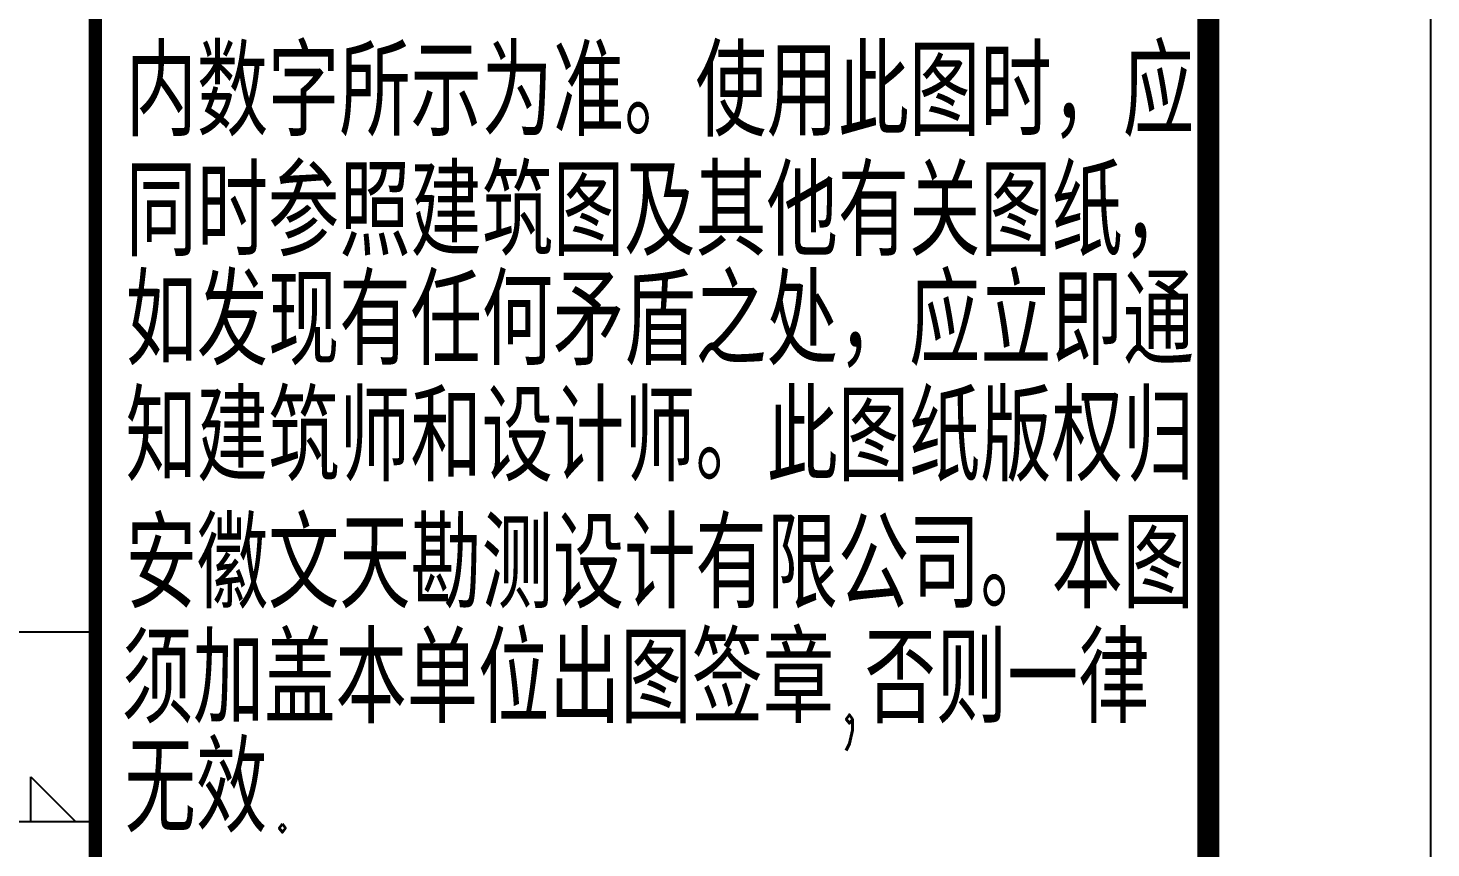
# Model space of a CAD drawing. Extents: x 14207793 to 14719554, y -1675802 to -1228715.
# Drawn here: x 14604953 to 14611255, y -1345399 to -1341716 of the extents above; entities that cross this region are included whole.
import ezdxf

# ---------------------------------------------------------------- set-up
doc = ezdxf.new("R2010")
doc.units = 0
doc.header["$LTSCALE"] = 500
doc.header["$MEASUREMENT"] = 0
doc.linetypes.add('DOTE', pattern=[2.42, 2, -0.2, 0.02, -0.2])
doc.layers.get('0').update_dxf_attribs({"linetype": 'CONTINUOUS'})
for name, color, linetype in [('DOTE', 8, 'DOTE'), ('PUB_TITLE', 4, 'CONTINUOUS'), ('焊缝标注', 253, 'CONTINUOUS')]:
    doc.layers.add(name, color=color, linetype=linetype)
doc.styles.add('HZ', font='txt', dxfattribs={"width": 0.8, "bigfont": 'hztxt'})

msp = doc.modelspace()

# ---------------------------------------------------------------- linework, layer by layer
at = {"color": 4, "const_width": 59.39}
msp.add_lwpolyline([(14610255, -1361692.5), (14605255, -1361692.5), (14605255, -1329433.58), (14610255, -1329433.58)], close=True, dxfattribs=at)
at = {"layer": 'DOTE'}
msp.add_line((14605255, -1344429.2), (14554355, -1344429.2), dxfattribs=at)
at = {"layer": 'PUB_TITLE'}
msp.add_lwpolyline([(14551855, -1362692.5), (14611255, -1362692.5), (14611255, -1320692.5), (14551855, -1320692.5)], close=True, dxfattribs=at)
at = {"layer": 'PUB_TITLE', "const_width": 100}
msp.add_lwpolyline([(14554355, -1361692.5), (14610255, -1361692.5), (14610255, -1321692.5), (14554355, -1321692.5)], close=True, dxfattribs=at)
at = {"layer": '焊缝标注'}
for p, q in [((14604965.3, -1345280.09), (14604965.3, -1345080.09)), ((14604965.3, -1345080.09), (14605165.3, -1345280.09)), ((14604418.66, -1345280.09), (14605255, -1345280.09))]:
    msp.add_line(p, q, dxfattribs=at)

# ---------------------------------------------------------------- texts
at = {"layer": 'PUB_TITLE', "style": 'HZ', "width": 0.8}
for s, p in [('内数字所示为准。使用此图时，应', (14605390.81, -1342201.46, 1907.24)), ('同时参照建筑图及其他有关图纸，', (14605390.81, -1342739.97, 1907.24)), ('如发现有任何矛盾之处，应立即通', (14605390.81, -1343229.97, 1907.24)), ('知建筑师和设计师。此图纸版权归', (14605390.81, -1343752.32, 1907.24)), ('安徽文天勘测设计有限公司。本图', (14605390.81, -1344323.18, 1907.24)), ('须加盖本单位出图签章,否则一律', (14605373.75, -1344838.78, 1907.24)), ('无效.', (14605386.61, -1345328.78, 1907.24))]:
    msp.add_text(s, height=400, dxfattribs=at).set_placement(p)

doc.saveas('drawing.dxf')
